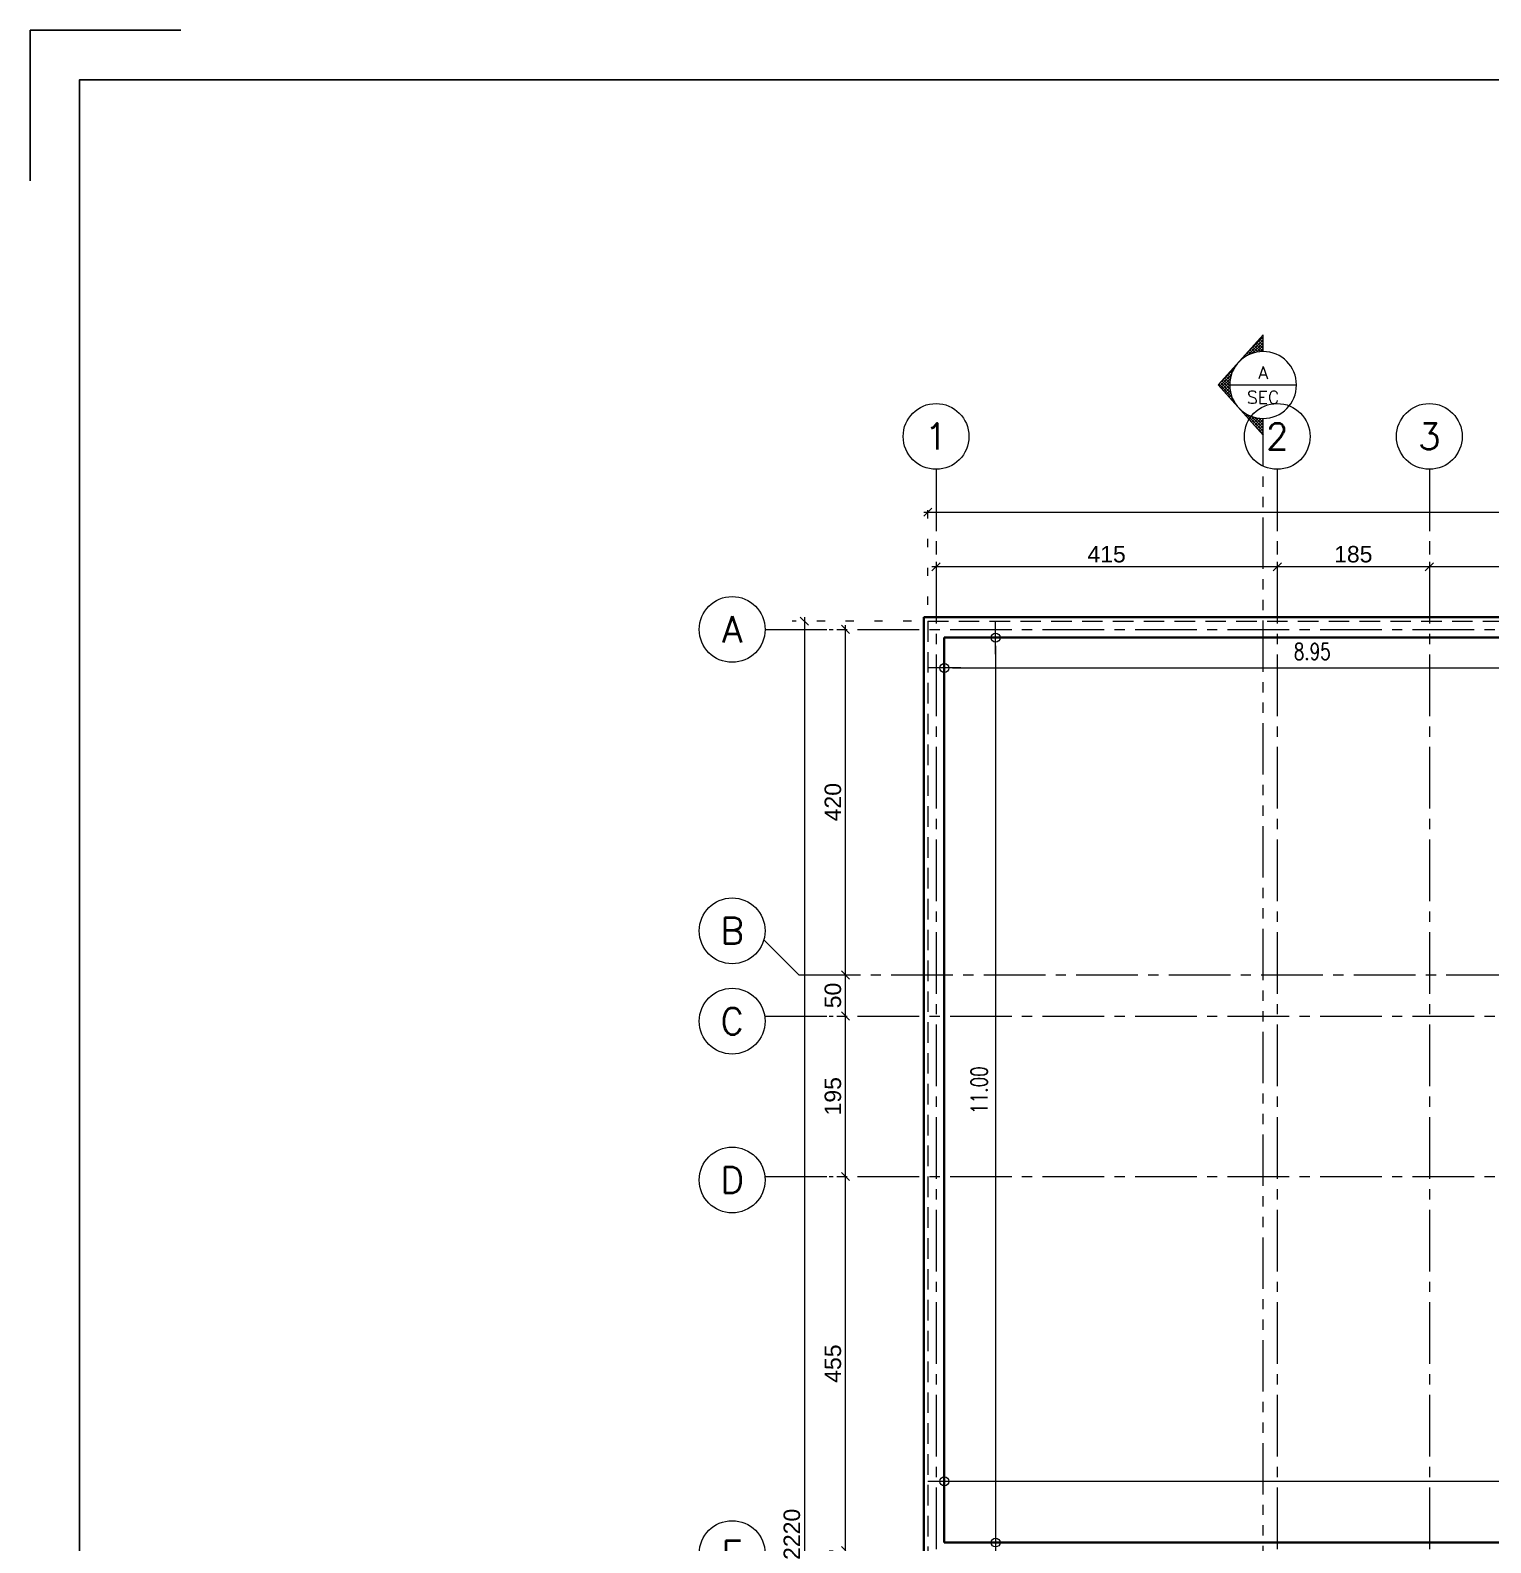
# Model space of a CAD drawing. Header units: millimetres. Extents: x -11627 to -10952, y 10244 to 10588.
# Drawn here: x -11194.04 to -11176.28, y 10461.22 to 10479.61 of the extents above; entities that cross this region are included whole.
import ezdxf
from ezdxf.enums import TextEntityAlignment as Align

# ---------------------------------------------------------------- set-up
doc = ezdxf.new("R2010")
doc.units = ezdxf.units.MM
doc.header["$PDMODE"] = 35
for name, pattern in [('DOT', [0.25, 0, -0.25]), ('GROUND FLOOR XREF - option 3$0$FATHER FR$0$CENTER2', [1.125, 0.75, -0.125, 0.125, -0.125]), ('HIDDEN', [0.375, 0.25, -0.125]), ('PHANTOM2', [1.25, 0.625, -0.125, 0.125, -0.125, 0.125, -0.125])]:
    doc.linetypes.add(name, pattern=pattern)
doc.layers.get('0').update_dxf_attribs({"lineweight": 5})
doc.layers.get('DEFPOINTS').update_dxf_attribs({"lineweight": 5})
for name, color, linetype, lineweight in [('A-AXIS LINE', 8, 'GROUND FLOOR XREF - option 3$0$FATHER FR$0$CENTER2', 0), ('A-AXIS TEXT', 54, 'Continuous', 9), ('A-GEN DIMS INTERNAL', 86, 'Continuous', 5), ('A-STAIR HIDDEN', 251, 'HIDDEN', 9), ('BORDER A1', 7, 'Continuous', 100), ('CIRCLE', 57, 'Continuous', 5), ('DIM IN', 191, 'Continuous', 5), ('SECTION', 3, 'PHANTOM2', 5), ('Title Block', 7, 'Continuous', 0), ('WALLS', 4, 'Continuous', 35)]:
    doc.layers.add(name, color=color, linetype=linetype, lineweight=lineweight)
doc.layers.add('A-SECTION LINE', color=230, linetype='GROUND FLOOR XREF - option 3$0$FATHER FR$0$CENTER2')
doc.styles.add('Axis-Circle', font='ROMANS.shx', dxfattribs={"height": 0.4})
doc.styles.add('GROUND FLOOR XREF - option 3$0$STYLE1', font='arial.ttf', dxfattribs={"height": 0.2})
doc.styles.add('Section-Numbers', font='ROMANS.shx', dxfattribs={"height": 0.1875})
doc.styles.add('SIMPLEX', font='romans.shx', dxfattribs={"width": 0.75})
doc.dimstyles.new('D100', dxfattribs={"dimtxt": 0.2, "dimasz": 0.1, "dimexe": 0.18, "dimexo": 0.0625, "dimgap": 0.1, "dimtad": 1, "dimzin": 0, "dimdsep": 46, "dimtxsty": 'SIMPLEX', "dimblk": 'DOT1', "dimcen": 0.1, "dimse1": 1, "dimse2": 1, "dimclrd": 256, "dimclre": 256, "dimclrt": 256, "dimadec": 0, "dimazin": 0, "dimtfac": 5, "dimtix": 1, "dimtmove": 2, "dimatfit": 3, "dimfxl": 1, "dimtolj": 1, "dimtzin": 0, "dimlwd": -1, "dimlwe": -1, "dimarcsym": 0})
doc.dimstyles.new('DIM 100', dxfattribs={"dimtxt": 0.2, "dimasz": 0.1, "dimexe": 0.15, "dimexo": 0.2, "dimgap": 0.05, "dimtad": 1, "dimdec": 0, "dimlfac": 100, "dimzin": 1, "dimdsep": 46, "dimtxsty": 'GROUND FLOOR XREF - option 3$0$STYLE1', "dimblk": 'OBLIQUE', "dimcen": 0.02, "dimdle": 0.05, "dimclrd": 256, "dimclre": 6, "dimclrt": 3, "dimadec": 1, "dimazin": 0, "dimtfac": 0.9, "dimtdec": 0, "dimtix": 1, "dimtofl": 0, "dimtmove": 2, "dimatfit": 3, "dimldrblk": 'ARCHTICK', "dimfxl": 1, "dimtolj": 1, "dimtzin": 12, "dimlwd": -1, "dimlwe": -1, "dimarcsym": 0})

# ---------------------------------------------------------------- blocks, each defined once
blk = doc.blocks.new('ADM FRAME-A2')
at = {"layer": 'BORDER A1', "lineweight": 25}
blk.add_lwpolyline([(-57.297, 41.545), (-59.13, 41.545), (-59.13, 39.712)], dxfattribs=at)
blk.add_lwpolyline([(-58.529, 2.457), (-11.557, 2.457), (-11.557, 40.943), (-58.529, 40.943)], close=True, dxfattribs=at)
blk = doc.blocks.new('Axis-Circle')
at = {"color": 0}
blk.add_circle((0, 0), 0.4, dxfattribs=at)
at = {"color": 4, "style": 'Axis-Circle'}
blk.add_attdef('NO', text='', height=0.32, dxfattribs=at).set_placement((0, 0), align=Align.MIDDLE_CENTER)
blk = doc.blocks.new('_Oblique')
at = {"color": 0, "linetype": 'ByBlock', "lineweight": -2}
blk.add_line((-0.5, -0.5), (0.5, 0.5), dxfattribs=at)
blk = doc.blocks.new('*D673')
at = {"layer": 'A-GEN DIMS INTERNAL', "color": 6, "linetype": 'DOT', "transparency": 16777216}
for p, q in [((-11396.487, 10472.426), (-11397.938, 10472.426)), ((-11396.487, 10450.226), (-11397.938, 10450.226))]:
    blk.add_line(p, q, dxfattribs=at)
at = {"layer": 'A-GEN DIMS INTERNAL', "transparency": 16777216}
blk.add_line((-11397.788, 10472.476), (-11397.788, 10450.176), dxfattribs=at)
at = {"layer": 'DEFPOINTS', "color": 0, "transparency": 16777216}
for p in [(-11396.287, 10472.426), (-11397.788, 10450.226), (-11396.287, 10450.226)]:
    blk.add_point(p, dxfattribs=at)
at = {"layer": 'A-GEN DIMS INTERNAL', "transparency": 16777216, "xscale": 0.1, "yscale": 0.1, "zscale": 0.1}
for p, rotation in [((-11397.788, 10472.426), 90), ((-11397.788, 10450.226), 270)]:
    blk.add_blockref('_Oblique', p, dxfattribs=dict(at, rotation=rotation))
at = {"layer": 'A-GEN DIMS INTERNAL', "color": 3, "transparency": 16777216, "insert": (-11397.94, 10461.326), "char_height": 0.2, "attachment_point": 5, "rotation": 90, "style": 'GROUND FLOOR XREF - option 3$0$STYLE1'}
blk.add_mtext('\\A1;2220', dxfattribs=at)
blk = doc.blocks.new('_ArchTick')
at = {"color": 0, "linetype": 'ByBlock', "const_width": 0.15}
blk.add_lwpolyline([(-0.5, -0.5), (0.5, 0.5)], dxfattribs=at)
blk = doc.blocks.new('*D677')
at = {"layer": 'A-GEN DIMS INTERNAL', "transparency": 16777216}
blk.add_line((-11397.289, 10461.076), (-11397.289, 10465.726), dxfattribs=at)
at = {"layer": 'A-GEN DIMS INTERNAL', "color": 6, "linetype": 'DOT', "transparency": 16777216}
for p, q in [((-11397.489, 10465.676), (-11397.439, 10465.676)), ((-11397.489, 10461.126), (-11397.439, 10461.126))]:
    blk.add_line(p, q, dxfattribs=at)
at = {"layer": 'DEFPOINTS', "color": 0, "transparency": 16777216}
for p in [(-11397.289, 10465.676), (-11397.289, 10465.676), (-11397.289, 10461.126)]:
    blk.add_point(p, dxfattribs=at)
at = {"layer": 'A-GEN DIMS INTERNAL', "transparency": 16777216, "xscale": 0.1, "yscale": 0.1, "zscale": 0.1}
for p, rotation in [((-11397.289, 10465.676), 90), ((-11397.289, 10461.126), 270)]:
    blk.add_blockref('_Oblique', p, dxfattribs=dict(at, rotation=rotation))
at = {"layer": 'A-GEN DIMS INTERNAL', "color": 3, "transparency": 16777216, "insert": (-11397.441, 10463.401), "char_height": 0.2, "attachment_point": 5, "rotation": 90, "style": 'GROUND FLOOR XREF - option 3$0$STYLE1'}
blk.add_mtext('\\A1;455', dxfattribs=at)
blk = doc.blocks.new('*D678')
at = {"layer": 'A-GEN DIMS INTERNAL', "color": 6, "linetype": 'DOT', "transparency": 16777216}
for p, q in [((-11397.489, 10467.626), (-11397.439, 10467.626)), ((-11397.489, 10465.676), (-11397.439, 10465.676))]:
    blk.add_line(p, q, dxfattribs=at)
at = {"layer": 'A-GEN DIMS INTERNAL', "transparency": 16777216}
blk.add_line((-11397.289, 10465.626), (-11397.289, 10467.676), dxfattribs=at)
at = {"layer": 'DEFPOINTS', "color": 0, "transparency": 16777216}
for p in [(-11397.289, 10467.626), (-11397.289, 10467.626), (-11397.289, 10465.676)]:
    blk.add_point(p, dxfattribs=at)
at = {"layer": 'A-GEN DIMS INTERNAL', "transparency": 16777216, "xscale": 0.1, "yscale": 0.1, "zscale": 0.1}
for p, rotation in [((-11397.289, 10467.626), 90), ((-11397.289, 10465.676), 270)]:
    blk.add_blockref('_Oblique', p, dxfattribs=dict(at, rotation=rotation))
at = {"layer": 'A-GEN DIMS INTERNAL', "color": 3, "transparency": 16777216, "insert": (-11397.441, 10466.651), "char_height": 0.2, "attachment_point": 5, "rotation": 90, "style": 'GROUND FLOOR XREF - option 3$0$STYLE1'}
blk.add_mtext('\\A1;195', dxfattribs=at)
blk = doc.blocks.new('*D679')
at = {"layer": 'A-GEN DIMS INTERNAL', "color": 6, "linetype": 'DOT', "transparency": 16777216}
for p, q in [((-11397.489, 10468.126), (-11397.439, 10468.126)), ((-11397.489, 10467.626), (-11397.439, 10467.626))]:
    blk.add_line(p, q, dxfattribs=at)
at = {"layer": 'A-GEN DIMS INTERNAL', "transparency": 16777216}
blk.add_line((-11397.289, 10467.576), (-11397.289, 10468.176), dxfattribs=at)
at = {"layer": 'DEFPOINTS', "color": 0, "transparency": 16777216}
for p in [(-11397.289, 10468.126), (-11397.289, 10468.126), (-11397.289, 10467.626)]:
    blk.add_point(p, dxfattribs=at)
at = {"layer": 'A-GEN DIMS INTERNAL', "transparency": 16777216, "xscale": 0.1, "yscale": 0.1, "zscale": 0.1}
for p, rotation in [((-11397.289, 10468.126), 90), ((-11397.289, 10467.626), 270)]:
    blk.add_blockref('_Oblique', p, dxfattribs=dict(at, rotation=rotation))
at = {"layer": 'A-GEN DIMS INTERNAL', "color": 3, "transparency": 16777216, "insert": (-11397.441, 10467.876), "char_height": 0.2, "attachment_point": 5, "rotation": 90, "style": 'GROUND FLOOR XREF - option 3$0$STYLE1'}
blk.add_mtext('\\A1;50', dxfattribs=at)
blk = doc.blocks.new('*D680')
at = {"layer": 'A-GEN DIMS INTERNAL', "color": 6, "linetype": 'DOT', "transparency": 16777216}
for p, q in [((-11397.489, 10472.326), (-11397.439, 10472.326)), ((-11397.489, 10468.126), (-11397.439, 10468.126))]:
    blk.add_line(p, q, dxfattribs=at)
at = {"layer": 'A-GEN DIMS INTERNAL', "transparency": 16777216}
blk.add_line((-11397.289, 10468.076), (-11397.289, 10472.376), dxfattribs=at)
at = {"layer": 'DEFPOINTS', "color": 0, "transparency": 16777216}
for p in [(-11397.289, 10472.326), (-11397.289, 10472.326), (-11397.289, 10468.126)]:
    blk.add_point(p, dxfattribs=at)
at = {"layer": 'A-GEN DIMS INTERNAL', "transparency": 16777216, "xscale": 0.1, "yscale": 0.1, "zscale": 0.1}
for p, rotation in [((-11397.289, 10472.326), 90), ((-11397.289, 10468.126), 270)]:
    blk.add_blockref('_Oblique', p, dxfattribs=dict(at, rotation=rotation))
at = {"layer": 'A-GEN DIMS INTERNAL', "color": 3, "transparency": 16777216, "insert": (-11397.441, 10470.226), "char_height": 0.2, "attachment_point": 5, "rotation": 90, "style": 'GROUND FLOOR XREF - option 3$0$STYLE1'}
blk.add_mtext('\\A1;420', dxfattribs=at)
blk = doc.blocks.new('*D681')
at = {"layer": 'A-GEN DIMS INTERNAL', "color": 6, "linetype": 'DOT', "transparency": 16777216}
for p, q in [((-11396.287, 10472.626), (-11396.287, 10473.901)), ((-11374.787, 10472.626), (-11374.787, 10473.901))]:
    blk.add_line(p, q, dxfattribs=at)
at = {"layer": 'A-GEN DIMS INTERNAL', "transparency": 16777216}
blk.add_line((-11396.337, 10473.751), (-11374.737, 10473.751), dxfattribs=at)
at = {"layer": 'DEFPOINTS', "color": 0, "transparency": 16777216}
for p in [(-11374.787, 10473.751), (-11396.287, 10472.426), (-11374.787, 10472.426)]:
    blk.add_point(p, dxfattribs=at)
at = {"layer": 'A-GEN DIMS INTERNAL', "transparency": 16777216, "xscale": 0.1, "yscale": 0.1, "zscale": 0.1, "rotation": 180}
blk.add_blockref('_Oblique', (-11396.287, 10473.751), dxfattribs=at)
at = {"layer": 'A-GEN DIMS INTERNAL', "transparency": 16777216, "xscale": 0.1, "yscale": 0.1, "zscale": 0.1}
blk.add_blockref('_Oblique', (-11374.787, 10473.751), dxfattribs=at)
at = {"layer": 'A-GEN DIMS INTERNAL', "color": 3, "transparency": 16777216, "insert": (-11385.537, 10473.904), "char_height": 0.2, "attachment_point": 5, "style": 'GROUND FLOOR XREF - option 3$0$STYLE1'}
blk.add_mtext('\\A1;2150', dxfattribs=at)
blk = doc.blocks.new('*D686')
at = {"layer": 'A-GEN DIMS INTERNAL', "color": 6, "linetype": 'DOT', "transparency": 16777216}
for p, q in [((-11390.188, 10473.287), (-11390.188, 10473.237)), ((-11387.037, 10473.287), (-11387.037, 10473.237))]:
    blk.add_line(p, q, dxfattribs=at)
at = {"layer": 'A-GEN DIMS INTERNAL', "transparency": 16777216}
blk.add_line((-11386.987, 10473.087), (-11390.238, 10473.087), dxfattribs=at)
at = {"layer": 'DEFPOINTS', "color": 0, "transparency": 16777216}
for p in [(-11390.188, 10473.087), (-11390.188, 10473.087), (-11387.037, 10473.087)]:
    blk.add_point(p, dxfattribs=at)
at = {"layer": 'A-GEN DIMS INTERNAL', "transparency": 16777216, "xscale": 0.1, "yscale": 0.1, "zscale": 0.1, "rotation": 180}
blk.add_blockref('_Oblique', (-11390.188, 10473.087), dxfattribs=at)
at = {"layer": 'A-GEN DIMS INTERNAL', "transparency": 16777216, "xscale": 0.1, "yscale": 0.1, "zscale": 0.1}
blk.add_blockref('_Oblique', (-11387.037, 10473.087), dxfattribs=at)
at = {"layer": 'A-GEN DIMS INTERNAL', "color": 3, "transparency": 16777216, "insert": (-11388.613, 10473.239), "char_height": 0.2, "attachment_point": 5, "style": 'GROUND FLOOR XREF - option 3$0$STYLE1'}
blk.add_mtext('\\A1;315', dxfattribs=at)
blk = doc.blocks.new('*D687')
at = {"layer": 'A-GEN DIMS INTERNAL', "color": 6, "linetype": 'DOT', "transparency": 16777216}
for p, q in [((-11392.038, 10473.287), (-11392.038, 10473.237)), ((-11390.188, 10473.287), (-11390.188, 10473.237))]:
    blk.add_line(p, q, dxfattribs=at)
at = {"layer": 'A-GEN DIMS INTERNAL', "transparency": 16777216}
blk.add_line((-11390.138, 10473.087), (-11392.088, 10473.087), dxfattribs=at)
at = {"layer": 'DEFPOINTS', "color": 0, "transparency": 16777216}
for p in [(-11392.038, 10473.087), (-11392.038, 10473.087), (-11390.188, 10473.087)]:
    blk.add_point(p, dxfattribs=at)
at = {"layer": 'A-GEN DIMS INTERNAL', "transparency": 16777216, "xscale": 0.1, "yscale": 0.1, "zscale": 0.1, "rotation": 180}
blk.add_blockref('_Oblique', (-11392.038, 10473.087), dxfattribs=at)
at = {"layer": 'A-GEN DIMS INTERNAL', "transparency": 16777216, "xscale": 0.1, "yscale": 0.1, "zscale": 0.1}
blk.add_blockref('_Oblique', (-11390.188, 10473.087), dxfattribs=at)
at = {"layer": 'A-GEN DIMS INTERNAL', "color": 3, "transparency": 16777216, "insert": (-11391.113, 10473.239), "char_height": 0.2, "attachment_point": 5, "style": 'GROUND FLOOR XREF - option 3$0$STYLE1'}
blk.add_mtext('\\A1;185', dxfattribs=at)
blk = doc.blocks.new('*D688')
at = {"layer": 'A-GEN DIMS INTERNAL', "color": 6, "linetype": 'DOT', "transparency": 16777216}
for p, q in [((-11396.187, 10473.287), (-11396.187, 10473.237)), ((-11392.038, 10473.287), (-11392.038, 10473.237))]:
    blk.add_line(p, q, dxfattribs=at)
at = {"layer": 'A-GEN DIMS INTERNAL', "transparency": 16777216}
blk.add_line((-11391.988, 10473.087), (-11396.237, 10473.087), dxfattribs=at)
at = {"layer": 'DEFPOINTS', "color": 0, "transparency": 16777216}
for p in [(-11396.187, 10473.087), (-11396.187, 10473.087), (-11392.038, 10473.087)]:
    blk.add_point(p, dxfattribs=at)
at = {"layer": 'A-GEN DIMS INTERNAL', "transparency": 16777216, "xscale": 0.1, "yscale": 0.1, "zscale": 0.1, "rotation": 180}
blk.add_blockref('_Oblique', (-11396.187, 10473.087), dxfattribs=at)
at = {"layer": 'A-GEN DIMS INTERNAL', "transparency": 16777216, "xscale": 0.1, "yscale": 0.1, "zscale": 0.1}
blk.add_blockref('_Oblique', (-11392.038, 10473.087), dxfattribs=at)
at = {"layer": 'A-GEN DIMS INTERNAL', "color": 3, "transparency": 16777216, "insert": (-11394.113, 10473.239), "char_height": 0.2, "attachment_point": 5, "style": 'GROUND FLOOR XREF - option 3$0$STYLE1'}
blk.add_mtext('\\A1;415', dxfattribs=at)
blk = doc.blocks.new('DOT1')
at = {"color": 0}
for p, q in [((0, -2), (0, 2)), ((-2, 0), (2, 0))]:
    blk.add_line(p, q, dxfattribs=at)
blk.add_circle((0, 0), 0.54, dxfattribs=at)
blk = doc.blocks.new('*D102')
at = {"layer": 'DEFPOINTS', "color": 0, "transparency": 16777216}
for p in [(-11182.928, 10472.226), (-11182.928, 10461.226), (-11182.304, 10461.226)]:
    blk.add_point(p, dxfattribs=at)
at = {"layer": 'DIM IN', "transparency": 16777216}
blk.add_line((-11182.304, 10472.126), (-11182.304, 10461.326), dxfattribs=at)
at = {"layer": 'DIM IN', "transparency": 16777216, "xscale": 0.1, "yscale": 0.1, "zscale": 0.1}
for p, rotation in [((-11182.304, 10472.226), 90), ((-11182.304, 10461.226), 270)]:
    blk.add_blockref('DOT1', p, dxfattribs=dict(at, rotation=rotation))
at = {"layer": 'DIM IN', "transparency": 16777216, "insert": (-11182.504, 10466.726), "char_height": 0.2, "attachment_point": 5, "rotation": 90, "style": 'SIMPLEX'}
blk.add_mtext('\\A1;11.00', dxfattribs=at)
blk = doc.blocks.new('*D103')
at = {"layer": 'DEFPOINTS', "color": 0, "transparency": 16777216}
for p in [(-11182.928, 10472.226), (-11173.978, 10472.226), (-11173.978, 10471.857)]:
    blk.add_point(p, dxfattribs=at)
at = {"layer": 'DIM IN', "transparency": 16777216}
blk.add_line((-11182.828, 10471.857), (-11174.078, 10471.857), dxfattribs=at)
at = {"layer": 'DIM IN', "transparency": 16777216, "xscale": 0.1, "yscale": 0.1, "zscale": 0.1, "rotation": 180}
blk.add_blockref('DOT1', (-11182.928, 10471.857), dxfattribs=at)
at = {"layer": 'DIM IN', "transparency": 16777216, "xscale": 0.1, "yscale": 0.1, "zscale": 0.1}
blk.add_blockref('DOT1', (-11173.978, 10471.857), dxfattribs=at)
at = {"layer": 'DIM IN', "transparency": 16777216, "insert": (-11178.453, 10472.057), "char_height": 0.2, "attachment_point": 5, "style": 'SIMPLEX'}
blk.add_mtext('\\A1;8.95', dxfattribs=at)
blk = doc.blocks.new('*D109')
at = {"layer": 'DEFPOINTS', "color": 0, "transparency": 16777216}
for p in [(-11182.928, 10461.97), (-11182.928, 10461.226), (-11161.828, 10461.226)]:
    blk.add_point(p, dxfattribs=at)
at = {"layer": 'DIM IN', "transparency": 16777216}
blk.add_line((-11161.928, 10461.97), (-11182.828, 10461.97), dxfattribs=at)
at = {"layer": 'DIM IN', "transparency": 16777216, "xscale": 0.1, "yscale": 0.1, "zscale": 0.1, "rotation": 180}
blk.add_blockref('DOT1', (-11182.928, 10461.97), dxfattribs=at)
at = {"layer": 'DIM IN', "transparency": 16777216, "xscale": 0.1, "yscale": 0.1, "zscale": 0.1}
blk.add_blockref('DOT1', (-11161.828, 10461.97), dxfattribs=at)
at = {"layer": 'DIM IN', "transparency": 16777216, "insert": (-11172.378, 10462.17), "char_height": 0.2, "attachment_point": 5, "style": 'SIMPLEX'}
blk.add_mtext('\\A1;21.10', dxfattribs=at)
blk = doc.blocks.new('*X12')
at = {"color": 0}
for p, q in [((3.92, 7.81), (5.46, 9.35)), ((4.43, 7.97), (5.65, 9.19)), ((6.14, 8), (5.01, 9.13)), ((6.62, 7.87), (5.2, 9.3)), ((7.24, 7.61), (5.78, 9.07)), ((2.97, 7.28), (2.96, 7.29)), ((3.18, 7.43), (3.15, 7.46)), ((3.2, 7.44), (3.82, 8.07)), ((3.4, 7.56), (3.33, 7.63)), ((3.63, 7.68), (3.52, 7.79)), ((3.88, 7.79), (3.71, 7.96)), ((4.14, 7.88), (3.89, 8.13)), ((4.41, 7.96), (4.08, 8.3)), ((4.71, 8.02), (4.27, 8.46)), ((5.02, 8.06), (4.45, 8.63)), ((5.36, 8.08), (4.64, 8.8)), ((5.73, 8.06), (4.83, 8.96)), ((4.86, 8.04), (5.84, 9.02)), ((5.25, 8.07), (6.02, 8.85)), ((5.59, 8.07), (6.21, 8.68)), ((5.92, 8.04), (6.4, 8.52)), ((6.22, 7.98), (6.58, 8.35)), ((6.5, 7.91), (6.77, 8.18)), ((6.76, 7.82), (6.96, 8.02)), ((7.01, 7.72), (7.14, 7.85)), ((7.25, 7.6), (7.33, 7.68)), ((7.47, 7.47), (7.52, 7.52)), ((7.69, 7.33), (7.7, 7.35)), ((-0.17, 4.08), (2, 6.24)), ((0.19, 4.08), (1.63, 5.52)), ((1.45, 4.91), (0.91, 5.46)), ((1.52, 5.2), (1.09, 5.62)), ((1.61, 5.46), (1.28, 5.79)), ((1.71, 5.71), (1.47, 5.96)), ((1.83, 5.95), (1.65, 6.13)), ((1.96, 6.17), (1.84, 6.29)), ((2.1, 6.39), (2.03, 6.46)), ((2.25, 6.59), (2.21, 6.63)), ((2.41, 6.78), (2.4, 6.79)), ((2.59, 6.96), (2.59, 6.96)), ((2.77, 7.13), (2.77, 7.13)), ((7.89, 7.18), (7.89, 7.18)), ((8.08, 7.02), (8.08, 7.02)), ((8.25, 6.84), (8.26, 6.85)), ((8.42, 6.65), (8.45, 6.68)), ((8.58, 6.46), (8.64, 6.51)), ((8.72, 6.25), (8.82, 6.35)), ((8.85, 6.03), (9.01, 6.18)), ((10.77, 4.08), (8.89, 5.96)), ((8.98, 5.79), (9.2, 6.01)), ((9.08, 5.55), (9.38, 5.85)), ((11.13, 4.08), (9.13, 6.07)), ((9.17, 5.29), (9.57, 5.68)), ((9.25, 5.01), (9.76, 5.51)), ((-0.54, 4.08), (-0.59, 4.12)), ((-0.52, 4.08), (0.48, 5.07)), ((-0.19, 4.08), (-0.4, 4.29)), ((0.17, 4.08), (-0.21, 4.46)), ((0.52, 4.08), (-0.03, 4.62)), ((0.87, 4.08), (0.16, 4.79)), ((1.23, 4.08), (0.35, 4.96)), ((1.37, 4.29), (0.53, 5.12)), ((0.54, 4.08), (1.47, 5.01)), ((1.4, 4.61), (0.72, 5.29)), ((0.89, 4.08), (1.39, 4.58)), ((1.25, 4.08), (1.36, 4.19)), ((10.42, 4.08), (9.16, 5.34)), ((10.07, 4.08), (9.29, 4.86)), ((9.31, 4.71), (9.94, 5.35)), ((9.35, 4.4), (10.13, 5.18)), ((9.71, 4.08), (9.35, 4.44)), ((9.38, 4.08), (10.32, 5.01)), ((9.73, 4.08), (10.5, 4.85)), ((10.09, 4.08), (10.69, 4.68)), ((10.44, 4.08), (10.88, 4.51)), ((10.79, 4.08), (11.06, 4.34)), ((11.15, 4.08), (11.25, 4.18))]:
    blk.add_line(p, q, dxfattribs=at)
blk = doc.blocks.new('Section-Right')
at = {"color": 0}
for p, q in [((0, 0.4), (0, 0.6)), ((0, 0.6), (0.537, 0)), ((0.4, 0), (-0.4, 0)), ((0, -0.6), (0.537, 0)), ((0, -0.6), (0, -0.4))]:
    blk.add_line(p, q, dxfattribs=at)
blk.add_circle((0, 0), 0.4, dxfattribs=at)
at = {"color": 0, "xscale": -0.0999999999999979, "yscale": 0.0999999999999979, "zscale": 0.0999999999999979, "rotation": 270}
blk.add_blockref('*X12', (-0.408, -0.536), dxfattribs=at)
at = {"color": 0, "style": 'Section-Numbers'}
for tag, p in [('00', (0, 0.147)), ('0000', (0, -0.147))]:
    blk.add_attdef(tag, text='', height=0.15, dxfattribs=at).set_placement(p, align=Align.MIDDLE_CENTER)
blk = doc.blocks.new('1220')
at = {"layer": 'SECTION'}
blk.add_line((-11265.19, 10179.061), (-11265.19, 10204.641), dxfattribs=at)
at = {"layer": 'CIRCLE'}
ref = blk.add_blockref('Section-Right', (-11265.19, 10205.047), dxfattribs=dict(at, xscale=-1.016, yscale=1.016, zscale=1.016))
ref.add_attrib('00', 'A', dxfattribs={"layer": '0', "color": 0, "height": 0.152, "style": 'Section-Numbers'}).set_placement((-11265.19, 10205.196), align=Align.MIDDLE_CENTER)
ref.add_attrib('0000', 'SEC', dxfattribs={"layer": '0', "color": 0, "height": 0.1524, "style": 'Section-Numbers'}).set_placement((-11265.19, 10204.897), align=Align.MIDDLE_CENTER)
blk = doc.blocks.new('TGTGTGTGTGTGTG')
at = {"layer": 'A-AXIS LINE'}
for p, q in [((-11396.187, 10474.272), (-11396.187, 10449.612)), ((-11392.038, 10474.272), (-11392.038, 10449.612)), ((-11390.188, 10474.272), (-11390.188, 10449.612)), ((-11398.267, 10472.326), (-11373.892, 10472.326)), ((-11397.857, 10468.126), (-11398.282, 10468.551)), ((-11397.857, 10468.126), (-11373.892, 10468.126)), ((-11398.267, 10467.626), (-11373.892, 10467.626)), ((-11398.267, 10465.676), (-11373.892, 10465.676))]:
    blk.add_line(p, q, dxfattribs=at)
at = {"layer": 'A-AXIS TEXT'}
ref = blk.add_blockref('Axis-Circle', (-11396.187, 10474.672), dxfattribs=at)
ref.add_attrib('NO', '1', dxfattribs={"layer": '0', "color": 30, "height": 0.32, "style": 'Axis-Circle'}).set_placement((-11396.187, 10474.672), align=Align.MIDDLE_CENTER)
ref = blk.add_blockref('Axis-Circle', (-11392.038, 10474.672), dxfattribs=at)
ref.add_attrib('NO', '2', dxfattribs={"layer": '0', "color": 30, "height": 0.32, "style": 'Axis-Circle'}).set_placement((-11392.038, 10474.672), align=Align.MIDDLE_CENTER)
ref = blk.add_blockref('Axis-Circle', (-11390.188, 10474.672), dxfattribs=at)
ref.add_attrib('NO', '3', dxfattribs={"layer": '0', "color": 30, "height": 0.32, "style": 'Axis-Circle'}).set_placement((-11390.188, 10474.672), align=Align.MIDDLE_CENTER)
ref = blk.add_blockref('Axis-Circle', (-11398.667, 10472.326), dxfattribs=at)
ref.add_attrib('NO', 'A', dxfattribs={"layer": '0', "color": 30, "height": 0.32, "style": 'Axis-Circle'}).set_placement((-11398.667, 10472.326), align=Align.MIDDLE_CENTER)
ref = blk.add_blockref('Axis-Circle', (-11398.667, 10468.662), dxfattribs=at)
ref.add_attrib('NO', 'B', dxfattribs={"layer": '0', "color": 30, "height": 0.32, "style": 'Axis-Circle'}).set_placement((-11398.667, 10468.662), align=Align.MIDDLE_CENTER)
ref = blk.add_blockref('Axis-Circle', (-11398.667, 10467.563), dxfattribs=at)
ref.add_attrib('NO', 'C', dxfattribs={"layer": '0', "color": 30, "height": 0.32, "style": 'Axis-Circle'}).set_placement((-11398.667, 10467.563), align=Align.MIDDLE_CENTER)
ref = blk.add_blockref('Axis-Circle', (-11398.667, 10465.633), dxfattribs=at)
ref.add_attrib('NO', 'D', dxfattribs={"layer": '0', "color": 30, "height": 0.32, "style": 'Axis-Circle'}).set_placement((-11398.667, 10465.633), align=Align.MIDDLE_CENTER)
ref = blk.add_blockref('Axis-Circle', (-11398.667, 10461.092), dxfattribs=at)
ref.add_attrib('NO', 'E', dxfattribs={"layer": '0', "color": 30, "height": 0.32, "style": 'Axis-Circle'}).set_placement((-11398.667, 10461.092), align=Align.MIDDLE_CENTER)
at = {"layer": 'A-GEN DIMS INTERNAL'}
for base, p1, p2, picture, middle in [((-11374.787, 10473.751), (-11396.287, 10472.426), (-11374.787, 10472.426), '*D681', (-11385.537, 10473.904)), ((-11396.187, 10473.087), (-11392.038, 10473.087), (-11396.187, 10473.087), '*D688', (-11394.113, 10473.239)), ((-11392.038, 10473.087), (-11390.188, 10473.087), (-11392.038, 10473.087), '*D687', (-11391.113, 10473.239)), ((-11390.188, 10473.087), (-11387.037, 10473.087), (-11390.188, 10473.087), '*D686', (-11388.613, 10473.239))]:
    dim = blk.add_linear_dim(base=base, p1=p1, p2=p2, dimstyle='DIM 100', dxfattribs=at)
    dim.commit()
    dim.dimension.update_dxf_attribs({"geometry": picture, "text_midpoint": middle})
for base, p1, p2, picture, middle in [((-11397.788, 10450.226), (-11396.287, 10472.426), (-11396.287, 10450.226), '*D673', (-11397.94, 10461.326)), ((-11397.289, 10472.326), (-11397.289, 10468.126), (-11397.289, 10472.326), '*D680', (-11397.441, 10470.226)), ((-11397.289, 10468.126), (-11397.289, 10467.626), (-11397.289, 10468.126), '*D679', (-11397.441, 10467.876)), ((-11397.289, 10467.626), (-11397.289, 10465.676), (-11397.289, 10467.626), '*D678', (-11397.441, 10466.651)), ((-11397.289, 10465.676), (-11397.289, 10461.126), (-11397.289, 10465.676), '*D677', (-11397.441, 10463.401))]:
    dim = blk.add_linear_dim(base=base, p1=p1, p2=p2, angle=90, dimstyle='DIM 100', dxfattribs=at)
    dim.commit()
    dim.dimension.update_dxf_attribs({"geometry": picture, "text_midpoint": middle})

msp = doc.modelspace()

# ---------------------------------------------------------------- linework, layer by layer
at = {"layer": 'A-STAIR HIDDEN'}
for q in [(-11173.778, 10472.426), (-11183.128, 10461.026)]:
    msp.add_line((-11183.128, 10472.426), q, dxfattribs=at)
at = {"layer": 'WALLS'}
for p, q in [((-11183.178, 10472.476), (-11183.178, 10460.976)), ((-11183.178, 10472.476), (-11173.728, 10472.476)), ((-11182.928, 10472.226), (-11173.978, 10472.226)), ((-11182.928, 10472.226), (-11182.928, 10461.226)), ((-11182.928, 10461.226), (-11161.828, 10461.226))]:
    msp.add_line(p, q, dxfattribs=at)

# ---------------------------------------------------------------- block references
at = {"layer": 'A-SECTION LINE'}
msp.add_blockref('1220', (86.139, 270.25), dxfattribs=at)
at = {"layer": 'DIM IN'}
msp.add_blockref('TGTGTGTGTGTGTG', (213.159, 0), dxfattribs=at)
at = {"layer": 'Title Block'}
msp.add_blockref('ADM FRAME-A2', (-11134.914, 10438.065), dxfattribs=at)

# ---------------------------------------------------------------- dimensions: what is measured, and where the dimension line sits
at = {"layer": 'DIM IN'}
dim = msp.add_linear_dim(base=(-11182.304, 10461.226), p1=(-11182.928, 10472.226), p2=(-11182.928, 10461.226), angle=90, dimstyle='D100', dxfattribs=at)
dim.commit()
dim.dimension.update_dxf_attribs({"geometry": '*D102', "text_midpoint": (-11182.504, 10466.726)})
for base, p1, p2, picture, middle in [((-11173.978, 10471.857), (-11182.928, 10472.226), (-11173.978, 10472.226), '*D103', (-11178.453, 10472.057)), ((-11182.928, 10461.97), (-11161.828, 10461.226), (-11182.928, 10461.226), '*D109', (-11172.378, 10462.17))]:
    dim = msp.add_linear_dim(base=base, p1=p1, p2=p2, dimstyle='D100', dxfattribs=at)
    dim.commit()
    dim.dimension.update_dxf_attribs({"geometry": picture, "text_midpoint": middle})

doc.saveas('drawing.dxf')
